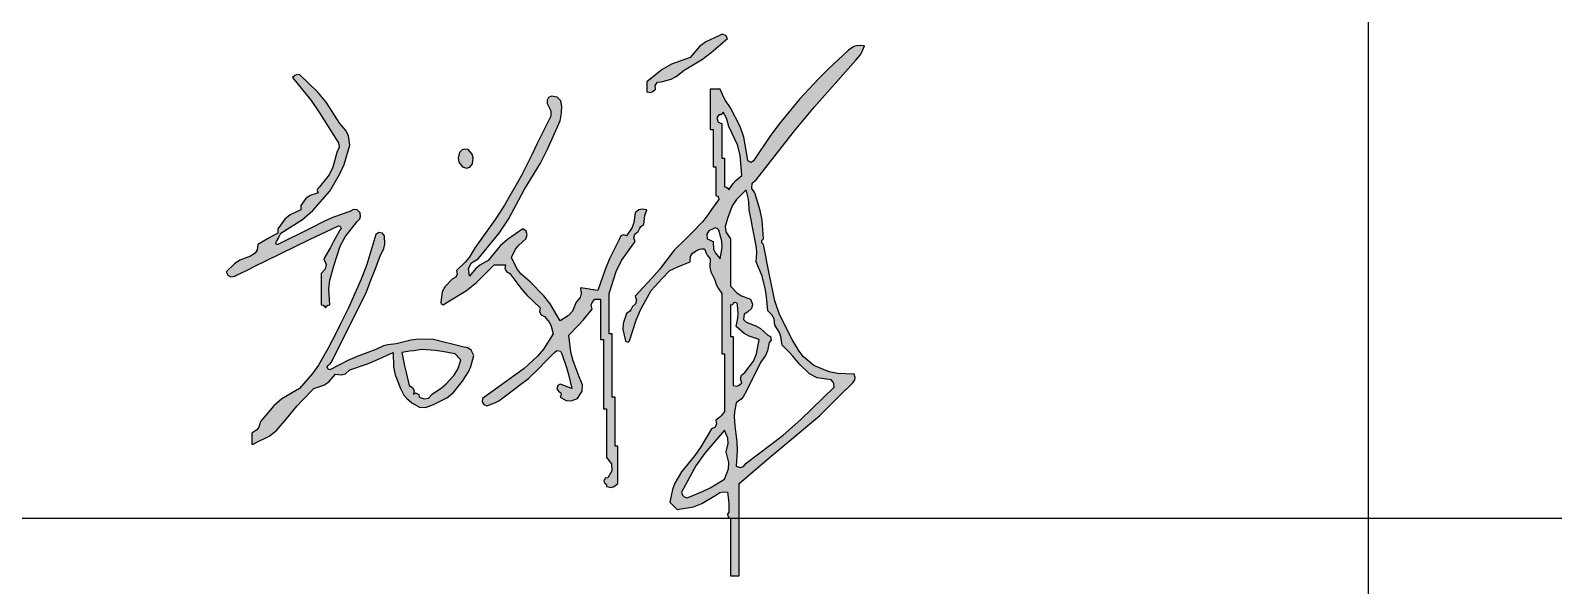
# Model space of a CAD drawing. Extents: x 5394041 to 5729212, y -433068 to -301615.
# Drawn here: x 5410177 to 5411940, y -339824 to -339181 of the extents above; entities that cross this region are included whole.
import ezdxf
from ezdxf.enums import TextEntityAlignment as Align

# ---------------------------------------------------------------- set-up
doc = ezdxf.new("R2010")
doc.units = 0
doc.header["$LTSCALE"] = 1000
doc.header["$MEASUREMENT"] = 0
doc.layers.get('0').update_dxf_attribs({"linetype": 'CONTINUOUS'})
doc.styles.add('sceie', font='sceie.shx', dxfattribs={"width": 0.7, "bigfont": 'sceic.shx'})

# ---------------------------------------------------------------- blocks, each defined once
blk = doc.blocks.new('高苏华')
h = blk.add_hatch(color=256)
h.dxf.hatch_style = 1
h.paths.add_polyline_path([(6.7509, 0.3895), (6.7492, 0.4112), (6.7472, 0.4221), (6.7409, 0.4429), (6.7373, 0.4477), (6.738, 0.454), (6.7426, 0.4579), (6.7869, 0.5146), (6.8099, 0.5424), (6.8576, 0.5963), (6.8627, 0.6021), (6.8648, 0.6057), (6.8676, 0.6129), (6.86, 0.6134), (6.8556, 0.6122), (6.8493, 0.6079), (6.8259, 0.586), (6.8145, 0.5746), (6.7926, 0.5513), (6.7699, 0.5236), (6.7592, 0.5092), (6.7392, 0.4796), (6.7367, 0.478), (6.7329, 0.4799), (6.7326, 0.4829), (6.7281, 0.5072), (6.7239, 0.5194), (6.7126, 0.5413), (6.7071, 0.5495), (6.7048, 0.5539), (6.7009, 0.5629), (6.6962, 0.5629), (6.6939, 0.5629), (6.6892, 0.5629), (6.6892, 0.5443), (6.6892, 0.5349), (6.6892, 0.5162), (6.6905, 0.5162), (6.6912, 0.5162), (6.6925, 0.5162), (6.6925, 0.4989), (6.6925, 0.4902), (6.6925, 0.4729), (6.6939, 0.4729), (6.6945, 0.4729), (6.6959, 0.4729), (6.6959, 0.4596), (6.6959, 0.4529), (6.6959, 0.4396), (6.6984, 0.4385), (6.6993, 0.435), (6.6976, 0.4329), (6.6909, 0.4236), (6.6875, 0.4189), (6.6809, 0.4096), (6.6675, 0.3962), (6.6609, 0.3895), (6.6475, 0.3762), (6.6305, 0.3541), (6.6215, 0.3434), (6.6025, 0.3229), (6.6041, 0.3183), (6.603, 0.3142), (6.5992, 0.3112), (6.5974, 0.3073), (6.5959, 0.3055), (6.5925, 0.3029), (6.5887, 0.2915), (6.5883, 0.2846), (6.5909, 0.2728), (6.5914, 0.2708), (6.5942, 0.2699), (6.5959, 0.2712), (6.6037, 0.2953), (6.6088, 0.3072), (6.6209, 0.3295), (6.6294, 0.3389), (6.6338, 0.3436), (6.6425, 0.3529), (6.6518, 0.357), (6.6565, 0.359), (6.6659, 0.3629), (6.6664, 0.3691), (6.6688, 0.373), (6.6742, 0.3762), (6.6774, 0.3774), (6.6791, 0.3778), (6.6825, 0.3779), (6.6845, 0.3729), (6.6859, 0.3704), (6.6892, 0.3662), (6.6888, 0.3567), (6.6899, 0.3514), (6.6942, 0.3429), (6.6965, 0.3358), (6.6983, 0.3323), (6.7026, 0.3262), (6.7026, 0.2982), (6.7026, 0.2842), (6.7026, 0.2562), (6.7039, 0.2562), (6.7046, 0.2562), (6.7059, 0.2562), (6.7059, 0.2295), (6.7059, 0.2162), (6.7059, 0.1895), (6.7025, 0.185), (6.7004, 0.1829), (6.6959, 0.1795), (6.6966, 0.1751), (6.6949, 0.1715), (6.6909, 0.1695), (6.6784, 0.1485), (6.6713, 0.1384), (6.6559, 0.1195), (6.6483, 0.1065), (6.6455, 0.0992), (6.6425, 0.0845), (6.6459, 0.0811), (6.6475, 0.0795), (6.6509, 0.0761), (6.6698, 0.0792), (6.6795, 0.0828), (6.6959, 0.0928), (6.7005, 0.0957), (6.7037, 0.0965), (6.7092, 0.0961), (6.7103, 0.0868), (6.7107, 0.0822), (6.7109, 0.0728), (6.7091, 0.0707), (6.71, 0.0671), (6.7126, 0.0661), (6.7126, 0.0395), (6.7126, 0.0261), (6.7126, -0.0006), (6.7166, -0.0006), (6.7186, -0.0006), (6.7226, -0.0006), (6.7226, 0.0421), (6.7226, 0.0635), (6.7226, 0.1061), (6.7597, 0.1377), (6.7784, 0.1533), (6.8159, 0.1845), (6.8313, 0.1998), (6.8389, 0.2075), (6.8543, 0.2228), (6.8565, 0.2262), (6.857, 0.2289), (6.8559, 0.2328), (6.8368, 0.2335), (6.8269, 0.2356), (6.8092, 0.2428), (6.7974, 0.253), (6.7921, 0.2594), (6.7842, 0.2728), (6.7695, 0.3018), (6.764, 0.3177), (6.7576, 0.3495), (6.7549, 0.3629), (6.7536, 0.3695), (6.7509, 0.3829), (6.749, 0.3848), (6.749, 0.3877)])
h.paths.add_polyline_path([(6.6859, 0.3895), (6.6855, 0.3949), (6.6877, 0.3988), (6.6925, 0.4012), (6.6951, 0.4022), (6.6974, 0.4016), (6.6992, 0.3995), (6.7026, 0.3866), (6.703, 0.3794), (6.7009, 0.3662), (6.6952, 0.3727), (6.6932, 0.3776), (6.6925, 0.3862), (6.6899, 0.3875), (6.6885, 0.3882)], flags=16)
h.paths.add_polyline_path([(6.7074, 0.3974), (6.7065, 0.4039), (6.7092, 0.4129), (6.7147, 0.4278), (6.7195, 0.4351), (6.7309, 0.4462), (6.7332, 0.4371), (6.7339, 0.4323), (6.7342, 0.4229), (6.7369, 0.4096), (6.7382, 0.4029), (6.7409, 0.3895), (6.743, 0.3791), (6.7433, 0.3735), (6.7426, 0.3629), (6.7452, 0.3562), (6.7466, 0.3529), (6.7492, 0.3462), (6.7531, 0.3304), (6.7545, 0.3224), (6.7559, 0.3062), (6.7611, 0.3009), (6.7631, 0.2969), (6.7642, 0.2895), (6.7693, 0.281), (6.7711, 0.276), (6.7726, 0.2662), (6.781, 0.2579), (6.785, 0.2535), (6.7926, 0.2445), (6.8042, 0.233), (6.813, 0.2286), (6.8293, 0.2262), (6.8316, 0.2234), (6.8324, 0.2214), (6.8326, 0.2178), (6.7942, 0.1801), (6.7737, 0.1622), (6.7309, 0.1295), (6.7279, 0.1257), (6.7238, 0.1245), (6.7192, 0.1261), (6.7205, 0.1448), (6.7202, 0.1543), (6.7176, 0.1728), (6.7171, 0.1835), (6.7174, 0.189), (6.7192, 0.1995), (6.7249, 0.2037), (6.7274, 0.2066), (6.7309, 0.2128), (6.7376, 0.2262), (6.7409, 0.2328), (6.7476, 0.2462), (6.7534, 0.2545), (6.7556, 0.2596), (6.7576, 0.2695), (6.7598, 0.2721), (6.7589, 0.2763), (6.7559, 0.2778), (6.7473, 0.2857), (6.7419, 0.2889), (6.7309, 0.2929), (6.7276, 0.2962), (6.7284, 0.3023), (6.7326, 0.3045), (6.737, 0.3088), (6.7381, 0.3138), (6.7359, 0.3195), (6.7255, 0.3233), (6.7203, 0.3266), (6.7126, 0.3345), (6.7126, 0.3565), (6.7126, 0.3675), (6.7126, 0.3895)], flags=16)
h.paths.add_polyline_path([(6.7109, 0.4462), (6.7097, 0.4483), (6.7083, 0.4492), (6.7059, 0.4496), (6.7059, 0.4629), (6.7059, 0.4696), (6.7059, 0.4829), (6.7046, 0.4829), (6.7039, 0.4829), (6.7026, 0.4829), (6.7026, 0.4989), (6.7026, 0.5069), (6.7026, 0.5229), (6.6986, 0.5244), (6.6969, 0.5294), (6.6992, 0.5329), (6.7016, 0.5332), (6.703, 0.5342), (6.7042, 0.5362), (6.7076, 0.5299), (6.7089, 0.5265), (6.7109, 0.5196), (6.7208, 0.4983), (6.724, 0.4863), (6.7259, 0.4629), (6.719, 0.4571), (6.7159, 0.4536)], flags=16)
h.paths.add_polyline_path([(6.7175, 0.3158), (6.7204, 0.3149), (6.7209, 0.3129), (6.7216, 0.3029), (6.7212, 0.2977), (6.7192, 0.2879), (6.7286, 0.28), (6.7343, 0.2768), (6.7459, 0.2728), (6.7429, 0.2564), (6.7392, 0.2479), (6.7292, 0.2345), (6.7254, 0.2315), (6.7243, 0.2274), (6.7259, 0.2228), (6.7228, 0.2199), (6.7201, 0.219), (6.7159, 0.2195), (6.7159, 0.2422), (6.7159, 0.2535), (6.7159, 0.2762), (6.7146, 0.2762), (6.7139, 0.2762), (6.7126, 0.2762), (6.7126, 0.2909), (6.7126, 0.2982), (6.7126, 0.3129), (6.714, 0.3127), (6.7152, 0.3132), (6.7159, 0.3145)], flags=16)
h.paths.add_polyline_path([(6.7059, 0.1678), (6.7095, 0.1585), (6.7099, 0.1526), (6.7076, 0.1428), (6.7109, 0.1306), (6.7105, 0.123), (6.7059, 0.1111), (6.6892, 0.1012), (6.6805, 0.0968), (6.6625, 0.0895), (6.659, 0.0907), (6.6571, 0.0926), (6.6559, 0.0961), (6.6728, 0.1267), (6.683, 0.1414)], flags=16)
h.paths.add_polyline_path([(6.6904, 0.6051), (6.7092, 0.6213), (6.7074, 0.6251), (6.703, 0.6265), (6.6992, 0.6246), (6.6841, 0.6176), (6.6768, 0.6122), (6.6659, 0.5996), (6.6443, 0.5917), (6.6338, 0.5857), (6.6159, 0.5713), (6.6159, 0.5666), (6.6159, 0.5643), (6.6159, 0.5596), (6.6201, 0.5591), (6.6228, 0.56), (6.6259, 0.5629), (6.6254, 0.5672), (6.6283, 0.5708), (6.6325, 0.5713), (6.644, 0.5744), (6.6498, 0.5773), (6.6592, 0.5846), (6.6803, 0.5977)])
h.paths.add_polyline_path([(6.5012, 0.4933), (6.5158, 0.5262), (6.5169, 0.5329), (6.5172, 0.5362), (6.5175, 0.5429), (6.5164, 0.5494), (6.5123, 0.5535), (6.5058, 0.5546), (6.5022, 0.5531), (6.5005, 0.5501), (6.5008, 0.5463), (6.5047, 0.5378), (6.5047, 0.5314), (6.5008, 0.5229), (6.4888, 0.4989), (6.4828, 0.4869), (6.4708, 0.4629), (6.4511, 0.4286), (6.4404, 0.4118), (6.4175, 0.3795), (6.4102, 0.3679), (6.4057, 0.3624), (6.3958, 0.3529), (6.3966, 0.3485), (6.3948, 0.3449), (6.3908, 0.3429), (6.3825, 0.3343), (6.3793, 0.328), (6.3775, 0.3162), (6.378, 0.3141), (6.3808, 0.3132), (6.3825, 0.3145), (6.4071, 0.3297), (6.4188, 0.339), (6.4392, 0.3595), (6.4445, 0.3595), (6.4472, 0.3595), (6.4525, 0.3595), (6.4517, 0.3551), (6.4535, 0.3516), (6.4575, 0.3495), (6.47, 0.3323), (6.4771, 0.3242), (6.4925, 0.3095), (6.4917, 0.3051), (6.4935, 0.3016), (6.4975, 0.2995), (6.5032, 0.2926), (6.5054, 0.2882), (6.5075, 0.2795), (6.4965, 0.2618), (6.4896, 0.2535), (6.4742, 0.2395), (6.4547, 0.2256), (6.4451, 0.2186), (6.4258, 0.2045), (6.4255, 0.2006), (6.4272, 0.1977), (6.4308, 0.1962), (6.4401, 0.1995), (6.4446, 0.2019), (6.4525, 0.2078), (6.4631, 0.2159), (6.4685, 0.2199), (6.4792, 0.2278), (6.4912, 0.2398), (6.4972, 0.2458), (6.5092, 0.2578), (6.5117, 0.2601), (6.516, 0.2592), (6.5175, 0.2562), (6.5231, 0.2405), (6.5255, 0.2324), (6.5292, 0.2162), (6.5238, 0.2182), (6.5212, 0.2192), (6.5158, 0.2212), (6.5128, 0.2197), (6.5119, 0.2154), (6.5142, 0.2128), (6.5163, 0.2111), (6.5169, 0.2087), (6.5158, 0.2062), (6.5228, 0.2022), (6.5283, 0.2018), (6.5358, 0.2045), (6.541, 0.2131), (6.5415, 0.2203), (6.5375, 0.2295), (6.5306, 0.2482), (6.5282, 0.2581), (6.5258, 0.2778), (6.537, 0.2894), (6.5424, 0.2954), (6.5525, 0.3079), (6.5517, 0.3126), (6.5527, 0.3159), (6.5558, 0.3195), (6.5585, 0.3195), (6.5598, 0.3195), (6.5625, 0.3195), (6.5625, 0.3009), (6.5625, 0.2915), (6.5625, 0.2728), (6.5638, 0.2728), (6.5645, 0.2728), (6.5658, 0.2728), (6.5658, 0.2408), (6.5658, 0.2248), (6.5658, 0.1928), (6.5672, 0.1928), (6.5679, 0.1928), (6.5692, 0.1928), (6.5692, 0.1702), (6.5692, 0.1588), (6.5692, 0.1361), (6.575, 0.1288), (6.5755, 0.1209), (6.5709, 0.1128), (6.5679, 0.1122), (6.5663, 0.1088), (6.5675, 0.1061), (6.5688, 0.1054), (6.5694, 0.1043), (6.5692, 0.1028), (6.5746, 0.1017), (6.5783, 0.1027), (6.5825, 0.1061), (6.5825, 0.1235), (6.5825, 0.1321), (6.5825, 0.1495), (6.5812, 0.1495), (6.5805, 0.1495), (6.5792, 0.1495), (6.5792, 0.1722), (6.5792, 0.1835), (6.5792, 0.2062), (6.5779, 0.2062), (6.5772, 0.2062), (6.5759, 0.2062), (6.5759, 0.2355), (6.5759, 0.2502), (6.5759, 0.2795), (6.5745, 0.2795), (6.5739, 0.2795), (6.5725, 0.2795), (6.5725, 0.2982), (6.5725, 0.3075), (6.5725, 0.3262), (6.5805, 0.3518), (6.5868, 0.3645), (6.6025, 0.3862), (6.6009, 0.3908), (6.6021, 0.3948), (6.6059, 0.3979), (6.6077, 0.4018), (6.6091, 0.4036), (6.6125, 0.4062), (6.6131, 0.413), (6.6138, 0.4164), (6.6159, 0.4229), (6.6105, 0.4239), (6.6068, 0.423), (6.6025, 0.4196), (6.601, 0.4083), (6.5988, 0.4024), (6.5925, 0.3929), (6.5892, 0.3942), (6.5857, 0.3928), (6.5842, 0.3895), (6.5728, 0.3662), (6.5677, 0.3541), (6.5592, 0.3295), (6.5512, 0.3309), (6.5472, 0.3315), (6.5392, 0.3329), (6.5401, 0.326), (6.5388, 0.3214), (6.5342, 0.3162), (6.5298, 0.3057), (6.5255, 0.3006), (6.5158, 0.2945), (6.5041, 0.3141), (6.4969, 0.3233), (6.4808, 0.3395), (6.4703, 0.3491), (6.4656, 0.3552), (6.4592, 0.3679), (6.4641, 0.3776), (6.4677, 0.3822), (6.4758, 0.3895), (6.4774, 0.3941), (6.4763, 0.3982), (6.4725, 0.4012), (6.4547, 0.3888), (6.4464, 0.3812), (6.4325, 0.3645), (6.4226, 0.3589), (6.418, 0.355), (6.4108, 0.3462), (6.4096, 0.3551), (6.413, 0.3618), (6.4208, 0.3662), (6.445, 0.3961), (6.4558, 0.4124), (6.4742, 0.4462), (6.4928, 0.4772)])
h.paths.add_polyline_path([(6.4151, 0.4831), (6.4138, 0.4877), (6.4091, 0.4929), (6.405, 0.4934), (6.4022, 0.4925), (6.3991, 0.4896), (6.3976, 0.483), (6.3985, 0.4784), (6.4025, 0.4729), (6.4071, 0.4713), (6.4111, 0.4725), (6.4141, 0.4762)], flags=17)
h.paths.add_polyline_path([(6.2837, 0.4126), (6.2846, 0.4154), (6.2841, 0.4196), (6.2807, 0.4229), (6.2766, 0.4234), (6.2724, 0.4212), (6.2533, 0.4144), (6.2439, 0.4103), (6.2258, 0.4012), (6.2111, 0.3939), (6.2038, 0.3902), (6.1891, 0.3829), (6.1876, 0.383), (6.1867, 0.3849), (6.1874, 0.3862), (6.1897, 0.3901), (6.1907, 0.3921), (6.1924, 0.3962), (6.2177, 0.412), (6.2295, 0.4221), (6.2491, 0.4446), (6.2609, 0.4646), (6.2657, 0.4756), (6.2724, 0.4979), (6.2708, 0.5088), (6.2681, 0.5146), (6.2608, 0.5229), (6.245, 0.5477), (6.2354, 0.5594), (6.2141, 0.5796), (6.2105, 0.5794), (6.2085, 0.5786), (6.2058, 0.5763), (6.2274, 0.5495), (6.2374, 0.5354), (6.2558, 0.5062), (6.2593, 0.5006), (6.2598, 0.4958), (6.2574, 0.4896), (6.2527, 0.4723), (6.2484, 0.4637), (6.2374, 0.4496), (6.2353, 0.4478), (6.2347, 0.4454), (6.2358, 0.4429), (6.2263, 0.4397), (6.2215, 0.4361), (6.2158, 0.4279), (6.2158, 0.4259), (6.2158, 0.4249), (6.2158, 0.4229), (6.2032, 0.4174), (6.197, 0.4124), (6.1891, 0.4012), (6.1891, 0.3992), (6.1891, 0.3982), (6.1891, 0.3962), (6.1798, 0.3909), (6.1751, 0.3882), (6.1657, 0.3829), (6.1652, 0.3766), (6.1628, 0.3728), (6.1574, 0.3695), (6.1449, 0.3646), (6.1387, 0.3606), (6.1291, 0.3512), (6.1311, 0.3472), (6.1347, 0.3454), (6.1391, 0.3462), (6.1404, 0.3469), (6.1411, 0.3472), (6.1424, 0.3479), (6.1557, 0.3545), (6.1624, 0.3579), (6.1757, 0.3645), (6.209, 0.3806), (6.2257, 0.3886), (6.2591, 0.4045), (6.2611, 0.404), (6.2621, 0.4012), (6.2608, 0.3995), (6.2535, 0.3862), (6.2498, 0.3795), (6.2424, 0.3662), (6.245, 0.3599), (6.2439, 0.3543), (6.2391, 0.3495), (6.2391, 0.3349), (6.2391, 0.3275), (6.2391, 0.3129), (6.2415, 0.3125), (6.2429, 0.3116), (6.2441, 0.3095), (6.2453, 0.3116), (6.2467, 0.3125), (6.2491, 0.3129), (6.248, 0.3316), (6.2491, 0.3415), (6.2541, 0.3595), (6.2613, 0.381), (6.267, 0.3916), (6.2808, 0.4096)])
h.paths.add_polyline_path([(6.3129, 0.3833), (6.3125, 0.3929), (6.3101, 0.3962), (6.3058, 0.3969), (6.3024, 0.3945), (6.2918, 0.3598), (6.2854, 0.3427), (6.2708, 0.3095), (6.2614, 0.2909), (6.2568, 0.2815), (6.2474, 0.2628), (6.2359, 0.243), (6.2291, 0.2335), (6.2141, 0.2162), (6.1938, 0.204), (6.1843, 0.1959), (6.1691, 0.1778), (6.167, 0.1715), (6.1646, 0.1683), (6.1591, 0.1645), (6.1591, 0.1592), (6.1591, 0.1565), (6.1591, 0.1512), (6.1604, 0.1518), (6.1611, 0.1522), (6.1624, 0.1528), (6.179, 0.1611), (6.1869, 0.1672), (6.1991, 0.1812), (6.2111, 0.1957), (6.2174, 0.2028), (6.2308, 0.2162), (6.2422, 0.2199), (6.2479, 0.2237), (6.2558, 0.2328), (6.2627, 0.2319), (6.2672, 0.2332), (6.2724, 0.2378), (6.2928, 0.2449), (6.3028, 0.2489), (6.3225, 0.2578), (6.323, 0.2409), (6.3247, 0.2321), (6.3308, 0.2162), (6.3348, 0.2086), (6.3377, 0.2051), (6.3441, 0.1995), (6.3529, 0.1947), (6.3598, 0.1942), (6.3691, 0.1978), (6.3845, 0.2053), (6.3918, 0.2111), (6.4025, 0.2245), (6.4096, 0.2356), (6.4123, 0.2418), (6.4158, 0.2545), (6.4127, 0.2604), (6.409, 0.2631), (6.4025, 0.2645), (6.3891, 0.2678), (6.3825, 0.2695), (6.3691, 0.2728), (6.3517, 0.2732), (6.3427, 0.2721), (6.3258, 0.2678), (6.3161, 0.2668), (6.3112, 0.2654), (6.3024, 0.2612), (6.2806, 0.2531), (6.2699, 0.2484), (6.2491, 0.2378), (6.2471, 0.2384), (6.2461, 0.2412), (6.2474, 0.2428), (6.2488, 0.2442), (6.2494, 0.2448), (6.2508, 0.2462), (6.2668, 0.2782), (6.2748, 0.2942), (6.2908, 0.3262), (6.2974, 0.3436), (6.3007, 0.3522), (6.3075, 0.3695), (6.3118, 0.3781)])
h.paths.add_polyline_path([(6.3325, 0.2578), (6.3418, 0.2592), (6.3465, 0.2598), (6.3558, 0.2612), (6.3712, 0.2601), (6.379, 0.2591), (6.3941, 0.2562), (6.3968, 0.2535), (6.3981, 0.2522), (6.4008, 0.2495), (6.3986, 0.2418), (6.3969, 0.2379), (6.3925, 0.2312), (6.3836, 0.2214), (6.3784, 0.2169), (6.3675, 0.2095), (6.3632, 0.2051), (6.3582, 0.204), (6.3525, 0.2062), (6.3521, 0.2091), (6.3484, 0.211), (6.3458, 0.2095), (6.3466, 0.2139), (6.3448, 0.2175), (6.3408, 0.2195), (6.3374, 0.2348), (6.3357, 0.2425)], flags=16)
for p, q in [((6.6841, 0.6176), (6.6768, 0.6122)), ((6.6992, 0.6246), (6.6841, 0.6176)), ((6.6904, 0.6051), (6.7092, 0.6213)), ((6.703, 0.6265), (6.6992, 0.6246)), ((6.7074, 0.6251), (6.703, 0.6265)), ((6.7092, 0.6213), (6.7074, 0.6251)), ((6.6659, 0.5996), (6.6443, 0.5917)), ((6.6768, 0.6122), (6.6659, 0.5996)), ((6.6803, 0.5977), (6.6904, 0.6051)), ((6.8493, 0.6079), (6.8259, 0.586)), ((6.8556, 0.6122), (6.8493, 0.6079)), ((6.86, 0.6134), (6.8556, 0.6122)), ((6.8576, 0.5963), (6.8627, 0.6021)), ((6.8676, 0.6129), (6.86, 0.6134)), ((6.8627, 0.6021), (6.8648, 0.6057)), ((6.8648, 0.6057), (6.8676, 0.6129)), ((6.6338, 0.5857), (6.6159, 0.5713)), ((6.6443, 0.5917), (6.6338, 0.5857)), ((6.6498, 0.5773), (6.6592, 0.5846)), ((6.6592, 0.5846), (6.6803, 0.5977)), ((6.8099, 0.5424), (6.8576, 0.5963)), ((6.8259, 0.586), (6.8145, 0.5746)), ((6.2085, 0.5786), (6.2058, 0.5763)), ((6.2058, 0.5763), (6.2274, 0.5495)), ((6.2105, 0.5794), (6.2085, 0.5786)), ((6.2141, 0.5796), (6.2105, 0.5794)), ((6.2354, 0.5594), (6.2141, 0.5796)), ((6.6159, 0.5713), (6.6159, 0.5666)), ((6.6159, 0.5666), (6.6159, 0.5643)), ((6.6159, 0.5643), (6.6159, 0.5596)), ((6.6254, 0.5672), (6.6283, 0.5708)), ((6.6259, 0.5629), (6.6254, 0.5672)), ((6.6283, 0.5708), (6.6325, 0.5713)), ((6.6325, 0.5713), (6.644, 0.5744)), ((6.644, 0.5744), (6.6498, 0.5773)), ((6.8145, 0.5746), (6.7926, 0.5513)), ((6.2274, 0.5495), (6.2374, 0.5354)), ((6.245, 0.5477), (6.2354, 0.5594)), ((6.2608, 0.5229), (6.245, 0.5477)), ((6.5022, 0.5531), (6.5005, 0.5501)), ((6.5005, 0.5501), (6.5008, 0.5463)), ((6.5058, 0.5546), (6.5022, 0.5531)), ((6.5123, 0.5535), (6.5058, 0.5546)), ((6.5164, 0.5494), (6.5123, 0.5535)), ((6.5175, 0.5429), (6.5164, 0.5494)), ((6.6159, 0.5596), (6.6201, 0.5591)), ((6.6201, 0.5591), (6.6228, 0.56)), ((6.6228, 0.56), (6.6259, 0.5629)), ((6.6939, 0.5629), (6.6892, 0.5629)), ((6.6892, 0.5629), (6.6892, 0.5443)), ((6.6962, 0.5629), (6.6939, 0.5629)), ((6.7009, 0.5629), (6.6962, 0.5629)), ((6.7048, 0.5539), (6.7009, 0.5629)), ((6.7071, 0.5495), (6.7048, 0.5539)), ((6.7126, 0.5413), (6.7071, 0.5495)), ((6.7926, 0.5513), (6.7699, 0.5236)), ((6.2374, 0.5354), (6.2558, 0.5062)), ((6.5008, 0.5463), (6.5047, 0.5378)), ((6.5047, 0.5314), (6.5008, 0.5229)), ((6.5047, 0.5378), (6.5047, 0.5314)), ((6.5158, 0.5262), (6.5169, 0.5329)), ((6.5169, 0.5329), (6.5172, 0.5362)), ((6.5172, 0.5362), (6.5175, 0.5429)), ((6.6892, 0.5443), (6.6892, 0.5349)), ((6.6892, 0.5349), (6.6892, 0.5162)), ((6.6992, 0.5329), (6.6969, 0.5294)), ((6.6969, 0.5294), (6.6986, 0.5244)), ((6.7016, 0.5332), (6.6992, 0.5329)), ((6.703, 0.5342), (6.7016, 0.5332)), ((6.7042, 0.5362), (6.703, 0.5342)), ((6.7076, 0.5299), (6.7042, 0.5362)), ((6.7089, 0.5265), (6.7076, 0.5299)), ((6.7239, 0.5194), (6.7126, 0.5413)), ((6.7869, 0.5146), (6.8099, 0.5424)), ((6.2681, 0.5146), (6.2608, 0.5229)), ((6.2708, 0.5088), (6.2681, 0.5146)), ((6.5008, 0.5229), (6.4888, 0.4989)), ((6.5012, 0.4933), (6.5158, 0.5262)), ((6.6892, 0.5162), (6.6905, 0.5162)), ((6.6905, 0.5162), (6.6912, 0.5162)), ((6.6912, 0.5162), (6.6925, 0.5162)), ((6.6925, 0.5162), (6.6925, 0.4989)), ((6.6986, 0.5244), (6.7026, 0.5229)), ((6.7026, 0.5229), (6.7026, 0.5069)), ((6.7109, 0.5196), (6.7089, 0.5265)), ((6.7208, 0.4983), (6.7109, 0.5196)), ((6.7281, 0.5072), (6.7239, 0.5194)), ((6.7426, 0.4579), (6.7869, 0.5146)), ((6.7699, 0.5236), (6.7592, 0.5092)), ((6.2558, 0.5062), (6.2593, 0.5006)), ((6.2598, 0.4958), (6.2574, 0.4896)), ((6.2593, 0.5006), (6.2598, 0.4958)), ((6.2657, 0.4756), (6.2724, 0.4979)), ((6.2724, 0.4979), (6.2708, 0.5088)), ((6.4888, 0.4989), (6.4828, 0.4869)), ((6.6925, 0.4989), (6.6925, 0.4902)), ((6.7026, 0.5069), (6.7026, 0.4989)), ((6.7026, 0.4989), (6.7026, 0.4829)), ((6.724, 0.4863), (6.7208, 0.4983)), ((6.7326, 0.4829), (6.7281, 0.5072)), ((6.7592, 0.5092), (6.7392, 0.4796)), ((6.2574, 0.4896), (6.2527, 0.4723)), ((6.3991, 0.4896), (6.3976, 0.483)), ((6.3976, 0.483), (6.3985, 0.4784)), ((6.3985, 0.4784), (6.4025, 0.4729)), ((6.4022, 0.4925), (6.3991, 0.4896)), ((6.405, 0.4934), (6.4022, 0.4925)), ((6.4091, 0.4929), (6.405, 0.4934)), ((6.4138, 0.4877), (6.4091, 0.4929)), ((6.4111, 0.4725), (6.4141, 0.4762)), ((6.4151, 0.4831), (6.4138, 0.4877)), ((6.4141, 0.4762), (6.4151, 0.4831)), ((6.4828, 0.4869), (6.4708, 0.4629)), ((6.4742, 0.4462), (6.4928, 0.4772)), ((6.4928, 0.4772), (6.5012, 0.4933)), ((6.6925, 0.4902), (6.6925, 0.4729)), ((6.7026, 0.4829), (6.7039, 0.4829)), ((6.7039, 0.4829), (6.7046, 0.4829)), ((6.7046, 0.4829), (6.7059, 0.4829)), ((6.7059, 0.4829), (6.7059, 0.4696)), ((6.7259, 0.4629), (6.724, 0.4863)), ((6.7329, 0.4799), (6.7326, 0.4829)), ((6.7367, 0.478), (6.7329, 0.4799)), ((6.7392, 0.4796), (6.7367, 0.478)), ((6.2484, 0.4637), (6.2374, 0.4496)), ((6.2527, 0.4723), (6.2484, 0.4637)), ((6.2491, 0.4446), (6.2609, 0.4646)), ((6.2609, 0.4646), (6.2657, 0.4756)), ((6.4025, 0.4729), (6.4071, 0.4713)), ((6.4071, 0.4713), (6.4111, 0.4725)), ((6.4708, 0.4629), (6.4511, 0.4286)), ((6.6925, 0.4729), (6.6939, 0.4729)), ((6.6939, 0.4729), (6.6945, 0.4729)), ((6.6945, 0.4729), (6.6959, 0.4729)), ((6.6959, 0.4729), (6.6959, 0.4596)), ((6.6959, 0.4596), (6.6959, 0.4529)), ((6.7059, 0.4696), (6.7059, 0.4629)), ((6.7059, 0.4629), (6.7059, 0.4496)), ((6.719, 0.4571), (6.7259, 0.4629)), ((6.2358, 0.4429), (6.2263, 0.4397)), ((6.2295, 0.4221), (6.2491, 0.4446)), ((6.2353, 0.4478), (6.2347, 0.4454)), ((6.2347, 0.4454), (6.2358, 0.4429)), ((6.2374, 0.4496), (6.2353, 0.4478)), ((6.4558, 0.4124), (6.4742, 0.4462)), ((6.6959, 0.4529), (6.6959, 0.4396)), ((6.7059, 0.4496), (6.7083, 0.4492)), ((6.7083, 0.4492), (6.7097, 0.4483)), ((6.7097, 0.4483), (6.7109, 0.4462)), ((6.7109, 0.4462), (6.7159, 0.4536)), ((6.7159, 0.4536), (6.719, 0.4571)), ((6.7309, 0.4462), (6.7195, 0.4351)), ((6.7332, 0.4371), (6.7309, 0.4462)), ((6.7373, 0.4477), (6.738, 0.454)), ((6.7409, 0.4429), (6.7373, 0.4477)), ((6.738, 0.454), (6.7426, 0.4579)), ((6.7472, 0.4221), (6.7409, 0.4429)), ((6.2215, 0.4361), (6.2158, 0.4279)), ((6.2158, 0.4279), (6.2158, 0.4259)), ((6.2158, 0.4259), (6.2158, 0.4249)), ((6.2158, 0.4249), (6.2158, 0.4229)), ((6.2263, 0.4397), (6.2215, 0.4361)), ((6.2766, 0.4234), (6.2724, 0.4212)), ((6.2807, 0.4229), (6.2766, 0.4234)), ((6.4511, 0.4286), (6.4404, 0.4118)), ((6.6068, 0.423), (6.6025, 0.4196)), ((6.6105, 0.4239), (6.6068, 0.423)), ((6.6159, 0.4229), (6.6105, 0.4239)), ((6.6909, 0.4236), (6.6875, 0.4189)), ((6.6976, 0.4329), (6.6909, 0.4236)), ((6.6959, 0.4396), (6.6984, 0.4385)), ((6.6993, 0.435), (6.6976, 0.4329)), ((6.6984, 0.4385), (6.6993, 0.435)), ((6.7147, 0.4278), (6.7092, 0.4129)), ((6.7195, 0.4351), (6.7147, 0.4278)), ((6.7339, 0.4323), (6.7332, 0.4371)), ((6.7342, 0.4229), (6.7339, 0.4323)), ((6.197, 0.4124), (6.1891, 0.4012)), ((6.1924, 0.3962), (6.2177, 0.412)), ((6.2032, 0.4174), (6.197, 0.4124)), ((6.2158, 0.4229), (6.2032, 0.4174)), ((6.2177, 0.412), (6.2295, 0.4221)), ((6.2439, 0.4103), (6.2258, 0.4012)), ((6.2533, 0.4144), (6.2439, 0.4103)), ((6.2724, 0.4212), (6.2533, 0.4144)), ((6.267, 0.3916), (6.2808, 0.4096)), ((6.2841, 0.4196), (6.2807, 0.4229)), ((6.2808, 0.4096), (6.2837, 0.4126)), ((6.2837, 0.4126), (6.2846, 0.4154)), ((6.2846, 0.4154), (6.2841, 0.4196)), ((6.4404, 0.4118), (6.4175, 0.3795)), ((6.445, 0.3961), (6.4558, 0.4124)), ((6.601, 0.4083), (6.5988, 0.4024)), ((6.6025, 0.4196), (6.601, 0.4083)), ((6.6091, 0.4036), (6.6125, 0.4062)), ((6.6125, 0.4062), (6.6131, 0.413)), ((6.6131, 0.413), (6.6138, 0.4164)), ((6.6138, 0.4164), (6.6159, 0.4229)), ((6.6809, 0.4096), (6.6675, 0.3962)), ((6.6875, 0.4189), (6.6809, 0.4096)), ((6.7092, 0.4129), (6.7065, 0.4039)), ((6.7369, 0.4096), (6.7342, 0.4229)), ((6.7382, 0.4029), (6.7369, 0.4096)), ((6.7492, 0.4112), (6.7472, 0.4221)), ((6.7509, 0.3895), (6.7492, 0.4112)), ((6.1751, 0.3882), (6.1657, 0.3829)), ((6.1798, 0.3909), (6.1751, 0.3882)), ((6.1891, 0.3962), (6.1798, 0.3909)), ((6.1874, 0.3862), (6.1897, 0.3901)), ((6.1891, 0.4012), (6.1891, 0.3992)), ((6.1891, 0.3992), (6.1891, 0.3982)), ((6.1891, 0.3982), (6.1891, 0.3962)), ((6.2038, 0.3902), (6.1891, 0.3829)), ((6.1897, 0.3901), (6.1907, 0.3921)), ((6.1907, 0.3921), (6.1924, 0.3962)), ((6.2111, 0.3939), (6.2038, 0.3902)), ((6.209, 0.3806), (6.2257, 0.3886)), ((6.2258, 0.4012), (6.2111, 0.3939)), ((6.2257, 0.3886), (6.2591, 0.4045)), ((6.2608, 0.3995), (6.2535, 0.3862)), ((6.2591, 0.4045), (6.2611, 0.404)), ((6.2621, 0.4012), (6.2608, 0.3995)), ((6.2611, 0.404), (6.2621, 0.4012)), ((6.2613, 0.381), (6.267, 0.3916)), ((6.3024, 0.3945), (6.2918, 0.3598)), ((6.3058, 0.3969), (6.3024, 0.3945)), ((6.3101, 0.3962), (6.3058, 0.3969)), ((6.3125, 0.3929), (6.3101, 0.3962)), ((6.3129, 0.3833), (6.3125, 0.3929)), ((6.4208, 0.3662), (6.445, 0.3961)), ((6.4547, 0.3888), (6.4464, 0.3812)), ((6.4725, 0.4012), (6.4547, 0.3888)), ((6.4677, 0.3822), (6.4758, 0.3895)), ((6.4763, 0.3982), (6.4725, 0.4012)), ((6.4758, 0.3895), (6.4774, 0.3941)), ((6.4774, 0.3941), (6.4763, 0.3982)), ((6.5842, 0.3895), (6.5728, 0.3662)), ((6.5857, 0.3928), (6.5842, 0.3895)), ((6.5892, 0.3942), (6.5857, 0.3928)), ((6.5925, 0.3929), (6.5892, 0.3942)), ((6.5988, 0.4024), (6.5925, 0.3929)), ((6.6009, 0.3908), (6.6021, 0.3948)), ((6.6025, 0.3862), (6.6009, 0.3908)), ((6.6021, 0.3948), (6.6059, 0.3979)), ((6.6059, 0.3979), (6.6077, 0.4018)), ((6.6077, 0.4018), (6.6091, 0.4036)), ((6.6609, 0.3895), (6.6475, 0.3762)), ((6.6675, 0.3962), (6.6609, 0.3895)), ((6.6877, 0.3988), (6.6855, 0.3949)), ((6.6855, 0.3949), (6.6859, 0.3895)), ((6.6859, 0.3895), (6.6885, 0.3882)), ((6.6925, 0.4012), (6.6877, 0.3988)), ((6.6885, 0.3882), (6.6899, 0.3875)), ((6.6951, 0.4022), (6.6925, 0.4012)), ((6.6974, 0.4016), (6.6951, 0.4022)), ((6.6992, 0.3995), (6.6974, 0.4016)), ((6.7026, 0.3866), (6.6992, 0.3995)), ((6.7065, 0.4039), (6.7074, 0.3974)), ((6.7074, 0.3974), (6.7126, 0.3895)), ((6.7126, 0.3895), (6.7126, 0.3675)), ((6.7409, 0.3895), (6.7382, 0.4029)), ((6.743, 0.3791), (6.7409, 0.3895)), ((6.749, 0.3877), (6.7509, 0.3895)), ((6.1628, 0.3728), (6.1574, 0.3695)), ((6.1652, 0.3766), (6.1628, 0.3728)), ((6.1657, 0.3829), (6.1652, 0.3766)), ((6.1757, 0.3645), (6.209, 0.3806)), ((6.1867, 0.3849), (6.1874, 0.3862)), ((6.1876, 0.383), (6.1867, 0.3849)), ((6.1891, 0.3829), (6.1876, 0.383)), ((6.2498, 0.3795), (6.2424, 0.3662)), ((6.2535, 0.3862), (6.2498, 0.3795)), ((6.2541, 0.3595), (6.2613, 0.381)), ((6.3075, 0.3695), (6.3118, 0.3781)), ((6.3118, 0.3781), (6.3129, 0.3833)), ((6.4175, 0.3795), (6.4102, 0.3679)), ((6.4464, 0.3812), (6.4325, 0.3645)), ((6.4592, 0.3679), (6.4641, 0.3776)), ((6.4641, 0.3776), (6.4677, 0.3822)), ((6.5868, 0.3645), (6.6025, 0.3862)), ((6.6475, 0.3762), (6.6305, 0.3541)), ((6.6664, 0.3691), (6.6688, 0.373)), ((6.6688, 0.373), (6.6742, 0.3762)), ((6.6742, 0.3762), (6.6774, 0.3774)), ((6.6774, 0.3774), (6.6791, 0.3778)), ((6.6791, 0.3778), (6.6825, 0.3779)), ((6.6825, 0.3779), (6.6845, 0.3729)), ((6.6845, 0.3729), (6.6859, 0.3704)), ((6.6859, 0.3704), (6.6892, 0.3662)), ((6.6899, 0.3875), (6.6925, 0.3862)), ((6.6925, 0.3862), (6.6932, 0.3776)), ((6.6932, 0.3776), (6.6952, 0.3727)), ((6.6952, 0.3727), (6.7009, 0.3662)), ((6.7009, 0.3662), (6.703, 0.3794)), ((6.703, 0.3794), (6.7026, 0.3866)), ((6.7426, 0.3629), (6.7433, 0.3735)), ((6.7433, 0.3735), (6.743, 0.3791)), ((6.749, 0.3848), (6.749, 0.3877)), ((6.7509, 0.3829), (6.749, 0.3848)), ((6.7536, 0.3695), (6.7509, 0.3829)), ((6.1387, 0.3606), (6.1291, 0.3512)), ((6.1449, 0.3646), (6.1387, 0.3606)), ((6.1424, 0.3479), (6.1557, 0.3545)), ((6.1574, 0.3695), (6.1449, 0.3646)), ((6.1557, 0.3545), (6.1624, 0.3579)), ((6.1624, 0.3579), (6.1757, 0.3645)), ((6.2439, 0.3543), (6.2391, 0.3495)), ((6.2424, 0.3662), (6.245, 0.3599)), ((6.245, 0.3599), (6.2439, 0.3543)), ((6.2491, 0.3415), (6.2541, 0.3595)), ((6.2918, 0.3598), (6.2854, 0.3427)), ((6.3007, 0.3522), (6.3075, 0.3695)), ((6.4057, 0.3624), (6.3958, 0.3529)), ((6.3958, 0.3529), (6.3966, 0.3485)), ((6.4102, 0.3679), (6.4057, 0.3624)), ((6.4096, 0.3551), (6.413, 0.3618)), ((6.4108, 0.3462), (6.4096, 0.3551)), ((6.418, 0.355), (6.4108, 0.3462)), ((6.413, 0.3618), (6.4208, 0.3662)), ((6.4226, 0.3589), (6.418, 0.355)), ((6.4188, 0.339), (6.4392, 0.3595)), ((6.4325, 0.3645), (6.4226, 0.3589)), ((6.4392, 0.3595), (6.4445, 0.3595)), ((6.4445, 0.3595), (6.4472, 0.3595)), ((6.4472, 0.3595), (6.4525, 0.3595)), ((6.4525, 0.3595), (6.4517, 0.3551)), ((6.4517, 0.3551), (6.4535, 0.3516)), ((6.4656, 0.3552), (6.4592, 0.3679)), ((6.4703, 0.3491), (6.4656, 0.3552)), ((6.5677, 0.3541), (6.5592, 0.3295)), ((6.5728, 0.3662), (6.5677, 0.3541)), ((6.5805, 0.3518), (6.5868, 0.3645)), ((6.6305, 0.3541), (6.6215, 0.3434)), ((6.6338, 0.3436), (6.6425, 0.3529)), ((6.6425, 0.3529), (6.6518, 0.357)), ((6.6518, 0.357), (6.6565, 0.359)), ((6.6565, 0.359), (6.6659, 0.3629)), ((6.6659, 0.3629), (6.6664, 0.3691)), ((6.6892, 0.3662), (6.6888, 0.3567)), ((6.6888, 0.3567), (6.6899, 0.3514)), ((6.7126, 0.3675), (6.7126, 0.3565)), ((6.7126, 0.3565), (6.7126, 0.3345)), ((6.7452, 0.3562), (6.7426, 0.3629)), ((6.7466, 0.3529), (6.7452, 0.3562)), ((6.7492, 0.3462), (6.7466, 0.3529)), ((6.7549, 0.3629), (6.7536, 0.3695)), ((6.7576, 0.3495), (6.7549, 0.3629)), ((6.1291, 0.3512), (6.1311, 0.3472)), ((6.1311, 0.3472), (6.1347, 0.3454)), ((6.1347, 0.3454), (6.1391, 0.3462)), ((6.1391, 0.3462), (6.1404, 0.3469)), ((6.1404, 0.3469), (6.1411, 0.3472)), ((6.1411, 0.3472), (6.1424, 0.3479)), ((6.2391, 0.3495), (6.2391, 0.3349)), ((6.2391, 0.3349), (6.2391, 0.3275)), ((6.248, 0.3316), (6.2491, 0.3415)), ((6.2854, 0.3427), (6.2708, 0.3095)), ((6.2908, 0.3262), (6.2974, 0.3436)), ((6.2974, 0.3436), (6.3007, 0.3522)), ((6.3908, 0.3429), (6.3825, 0.3343)), ((6.3948, 0.3449), (6.3908, 0.3429)), ((6.3966, 0.3485), (6.3948, 0.3449)), ((6.4071, 0.3297), (6.4188, 0.339)), ((6.4535, 0.3516), (6.4575, 0.3495)), ((6.4575, 0.3495), (6.47, 0.3323)), ((6.4808, 0.3395), (6.4703, 0.3491)), ((6.4969, 0.3233), (6.4808, 0.3395)), ((6.5725, 0.3262), (6.5805, 0.3518)), ((6.6215, 0.3434), (6.6025, 0.3229)), ((6.6209, 0.3295), (6.6294, 0.3389)), ((6.6294, 0.3389), (6.6338, 0.3436)), ((6.6899, 0.3514), (6.6942, 0.3429)), ((6.6942, 0.3429), (6.6965, 0.3358)), ((6.6965, 0.3358), (6.6983, 0.3323)), ((6.7531, 0.3304), (6.7492, 0.3462)), ((6.764, 0.3177), (6.7576, 0.3495)), ((6.2391, 0.3275), (6.2391, 0.3129)), ((6.2491, 0.3129), (6.248, 0.3316)), ((6.2748, 0.2942), (6.2908, 0.3262)), ((6.3793, 0.328), (6.3775, 0.3162)), ((6.3825, 0.3343), (6.3793, 0.328)), ((6.3825, 0.3145), (6.4071, 0.3297)), ((6.47, 0.3323), (6.4771, 0.3242)), ((6.4771, 0.3242), (6.4925, 0.3095)), ((6.5041, 0.3141), (6.4969, 0.3233)), ((6.5388, 0.3214), (6.5342, 0.3162)), ((6.5401, 0.326), (6.5388, 0.3214)), ((6.5472, 0.3315), (6.5392, 0.3329)), ((6.5392, 0.3329), (6.5401, 0.326)), ((6.5512, 0.3309), (6.5472, 0.3315)), ((6.5592, 0.3295), (6.5512, 0.3309)), ((6.5527, 0.3159), (6.5558, 0.3195)), ((6.5558, 0.3195), (6.5585, 0.3195)), ((6.5585, 0.3195), (6.5598, 0.3195)), ((6.5598, 0.3195), (6.5625, 0.3195)), ((6.5625, 0.3195), (6.5625, 0.3009)), ((6.5725, 0.3075), (6.5725, 0.3262)), ((6.6025, 0.3229), (6.6041, 0.3183)), ((6.6041, 0.3183), (6.603, 0.3142)), ((6.6088, 0.3072), (6.6209, 0.3295)), ((6.6983, 0.3323), (6.7026, 0.3262)), ((6.7026, 0.3262), (6.7026, 0.2982)), ((6.7126, 0.3345), (6.7203, 0.3266)), ((6.7203, 0.3266), (6.7255, 0.3233)), ((6.7255, 0.3233), (6.7359, 0.3195)), ((6.7359, 0.3195), (6.7381, 0.3138)), ((6.7545, 0.3224), (6.7531, 0.3304)), ((6.7559, 0.3062), (6.7545, 0.3224)), ((6.7695, 0.3018), (6.764, 0.3177)), ((6.2391, 0.3129), (6.2415, 0.3125)), ((6.2415, 0.3125), (6.2429, 0.3116)), ((6.2429, 0.3116), (6.2441, 0.3095)), ((6.2441, 0.3095), (6.2453, 0.3116)), ((6.2453, 0.3116), (6.2467, 0.3125)), ((6.2467, 0.3125), (6.2491, 0.3129)), ((6.2708, 0.3095), (6.2614, 0.2909)), ((6.3775, 0.3162), (6.378, 0.3141)), ((6.378, 0.3141), (6.3808, 0.3132)), ((6.3808, 0.3132), (6.3825, 0.3145)), ((6.4925, 0.3095), (6.4917, 0.3051)), ((6.4917, 0.3051), (6.4935, 0.3016)), ((6.4935, 0.3016), (6.4975, 0.2995)), ((6.5158, 0.2945), (6.5041, 0.3141)), ((6.5255, 0.3006), (6.5158, 0.2945)), ((6.5298, 0.3057), (6.5255, 0.3006)), ((6.5342, 0.3162), (6.5298, 0.3057)), ((6.5424, 0.2954), (6.5525, 0.3079)), ((6.5517, 0.3126), (6.5527, 0.3159)), ((6.5525, 0.3079), (6.5517, 0.3126)), ((6.5625, 0.3009), (6.5625, 0.2915)), ((6.5725, 0.2982), (6.5725, 0.3075)), ((6.5925, 0.3029), (6.5887, 0.2915)), ((6.5959, 0.3055), (6.5925, 0.3029)), ((6.5974, 0.3073), (6.5959, 0.3055)), ((6.5992, 0.3112), (6.5974, 0.3073)), ((6.603, 0.3142), (6.5992, 0.3112)), ((6.6037, 0.2953), (6.6088, 0.3072)), ((6.714, 0.3127), (6.7126, 0.3129)), ((6.7126, 0.3129), (6.7126, 0.2982)), ((6.7152, 0.3132), (6.714, 0.3127)), ((6.7159, 0.3145), (6.7152, 0.3132)), ((6.7175, 0.3158), (6.7159, 0.3145)), ((6.7204, 0.3149), (6.7175, 0.3158)), ((6.7209, 0.3129), (6.7204, 0.3149)), ((6.7216, 0.3029), (6.7209, 0.3129)), ((6.7212, 0.2977), (6.7216, 0.3029)), ((6.7284, 0.3023), (6.7276, 0.2962)), ((6.7326, 0.3045), (6.7284, 0.3023)), ((6.737, 0.3088), (6.7326, 0.3045)), ((6.7381, 0.3138), (6.737, 0.3088)), ((6.7611, 0.3009), (6.7559, 0.3062)), ((6.7631, 0.2969), (6.7611, 0.3009)), ((6.7842, 0.2728), (6.7695, 0.3018)), ((6.2614, 0.2909), (6.2568, 0.2815)), ((6.2668, 0.2782), (6.2748, 0.2942)), ((6.4975, 0.2995), (6.5032, 0.2926)), ((6.5032, 0.2926), (6.5054, 0.2882)), ((6.5054, 0.2882), (6.5075, 0.2795)), ((6.5258, 0.2778), (6.537, 0.2894)), ((6.537, 0.2894), (6.5424, 0.2954)), ((6.5625, 0.2915), (6.5625, 0.2728)), ((6.5725, 0.2795), (6.5725, 0.2982)), ((6.5887, 0.2915), (6.5883, 0.2846)), ((6.5883, 0.2846), (6.5909, 0.2728)), ((6.5959, 0.2712), (6.6037, 0.2953)), ((6.7026, 0.2982), (6.7026, 0.2842)), ((6.7026, 0.2842), (6.7026, 0.2562)), ((6.7126, 0.2982), (6.7126, 0.2909)), ((6.7126, 0.2909), (6.7126, 0.2762)), ((6.7192, 0.2879), (6.7212, 0.2977)), ((6.7286, 0.28), (6.7192, 0.2879)), ((6.7276, 0.2962), (6.7309, 0.2929)), ((6.7309, 0.2929), (6.7419, 0.2889)), ((6.7419, 0.2889), (6.7473, 0.2857)), ((6.7473, 0.2857), (6.7559, 0.2778)), ((6.7642, 0.2895), (6.7631, 0.2969)), ((6.7693, 0.281), (6.7642, 0.2895)), ((6.2568, 0.2815), (6.2474, 0.2628)), ((6.2508, 0.2462), (6.2668, 0.2782)), ((6.3112, 0.2654), (6.3024, 0.2612)), ((6.3161, 0.2668), (6.3112, 0.2654)), ((6.3258, 0.2678), (6.3161, 0.2668)), ((6.3427, 0.2721), (6.3258, 0.2678)), ((6.3517, 0.2732), (6.3427, 0.2721)), ((6.3691, 0.2728), (6.3517, 0.2732)), ((6.3825, 0.2695), (6.3691, 0.2728)), ((6.3891, 0.2678), (6.3825, 0.2695)), ((6.4025, 0.2645), (6.3891, 0.2678)), ((6.409, 0.2631), (6.4025, 0.2645)), ((6.5075, 0.2795), (6.4965, 0.2618)), ((6.5282, 0.2581), (6.5258, 0.2778)), ((6.5625, 0.2728), (6.5638, 0.2728)), ((6.5638, 0.2728), (6.5645, 0.2728)), ((6.5645, 0.2728), (6.5658, 0.2728)), ((6.5658, 0.2728), (6.5658, 0.2408)), ((6.5739, 0.2795), (6.5725, 0.2795)), ((6.5745, 0.2795), (6.5739, 0.2795)), ((6.5759, 0.2795), (6.5745, 0.2795)), ((6.5759, 0.2502), (6.5759, 0.2795)), ((6.5909, 0.2728), (6.5914, 0.2708)), ((6.5914, 0.2708), (6.5942, 0.2699)), ((6.5942, 0.2699), (6.5959, 0.2712)), ((6.7126, 0.2762), (6.7139, 0.2762)), ((6.7139, 0.2762), (6.7146, 0.2762)), ((6.7146, 0.2762), (6.7159, 0.2762)), ((6.7159, 0.2762), (6.7159, 0.2535)), ((6.7343, 0.2768), (6.7286, 0.28)), ((6.7459, 0.2728), (6.7343, 0.2768)), ((6.7429, 0.2564), (6.7459, 0.2728)), ((6.7576, 0.2695), (6.7556, 0.2596)), ((6.7559, 0.2778), (6.7589, 0.2763)), ((6.7598, 0.2721), (6.7576, 0.2695)), ((6.7589, 0.2763), (6.7598, 0.2721)), ((6.7711, 0.276), (6.7693, 0.281)), ((6.7726, 0.2662), (6.7711, 0.276)), ((6.781, 0.2579), (6.7726, 0.2662)), ((6.7921, 0.2594), (6.7842, 0.2728)), ((6.2474, 0.2628), (6.2359, 0.243)), ((6.2699, 0.2484), (6.2491, 0.2378)), ((6.2806, 0.2531), (6.2699, 0.2484)), ((6.3024, 0.2612), (6.2806, 0.2531)), ((6.2928, 0.2449), (6.3028, 0.2489)), ((6.3028, 0.2489), (6.3225, 0.2578)), ((6.3225, 0.2578), (6.323, 0.2409)), ((6.3418, 0.2592), (6.3325, 0.2578)), ((6.3325, 0.2578), (6.3357, 0.2425)), ((6.3465, 0.2598), (6.3418, 0.2592)), ((6.3558, 0.2612), (6.3465, 0.2598)), ((6.3712, 0.2601), (6.3558, 0.2612)), ((6.379, 0.2591), (6.3712, 0.2601)), ((6.3941, 0.2562), (6.379, 0.2591)), ((6.3968, 0.2535), (6.3941, 0.2562)), ((6.3981, 0.2522), (6.3968, 0.2535)), ((6.4008, 0.2495), (6.3981, 0.2522)), ((6.3986, 0.2418), (6.4008, 0.2495)), ((6.4127, 0.2604), (6.409, 0.2631)), ((6.4123, 0.2418), (6.4158, 0.2545)), ((6.4158, 0.2545), (6.4127, 0.2604)), ((6.4896, 0.2535), (6.4742, 0.2395)), ((6.4965, 0.2618), (6.4896, 0.2535)), ((6.4972, 0.2458), (6.5092, 0.2578)), ((6.5092, 0.2578), (6.5117, 0.2601)), ((6.5117, 0.2601), (6.516, 0.2592)), ((6.516, 0.2592), (6.5175, 0.2562)), ((6.5175, 0.2562), (6.5231, 0.2405)), ((6.5306, 0.2482), (6.5282, 0.2581)), ((6.5375, 0.2295), (6.5306, 0.2482)), ((6.5759, 0.2355), (6.5759, 0.2502)), ((6.7026, 0.2562), (6.7039, 0.2562)), ((6.7039, 0.2562), (6.7046, 0.2562)), ((6.7046, 0.2562), (6.7059, 0.2562)), ((6.7059, 0.2562), (6.7059, 0.2295)), ((6.7159, 0.2535), (6.7159, 0.2422)), ((6.7292, 0.2345), (6.7392, 0.2479)), ((6.7392, 0.2479), (6.7429, 0.2564)), ((6.7534, 0.2545), (6.7476, 0.2462)), ((6.7556, 0.2596), (6.7534, 0.2545)), ((6.785, 0.2535), (6.781, 0.2579)), ((6.7926, 0.2445), (6.785, 0.2535)), ((6.7974, 0.253), (6.7921, 0.2594)), ((6.8092, 0.2428), (6.7974, 0.253)), ((6.2291, 0.2335), (6.2141, 0.2162)), ((6.2359, 0.243), (6.2291, 0.2335)), ((6.2461, 0.2412), (6.2474, 0.2428)), ((6.2471, 0.2384), (6.2461, 0.2412)), ((6.2491, 0.2378), (6.2471, 0.2384)), ((6.2474, 0.2428), (6.2488, 0.2442)), ((6.2479, 0.2237), (6.2558, 0.2328)), ((6.2488, 0.2442), (6.2494, 0.2448)), ((6.2494, 0.2448), (6.2508, 0.2462)), ((6.2558, 0.2328), (6.2627, 0.2319)), ((6.2627, 0.2319), (6.2672, 0.2332)), ((6.2672, 0.2332), (6.2724, 0.2378)), ((6.2724, 0.2378), (6.2928, 0.2449)), ((6.323, 0.2409), (6.3247, 0.2321)), ((6.3247, 0.2321), (6.3308, 0.2162)), ((6.3357, 0.2425), (6.3374, 0.2348)), ((6.3374, 0.2348), (6.3408, 0.2195)), ((6.3836, 0.2214), (6.3925, 0.2312)), ((6.3925, 0.2312), (6.3969, 0.2379)), ((6.3969, 0.2379), (6.3986, 0.2418)), ((6.4025, 0.2245), (6.4096, 0.2356)), ((6.4096, 0.2356), (6.4123, 0.2418)), ((6.4742, 0.2395), (6.4547, 0.2256)), ((6.4792, 0.2278), (6.4912, 0.2398)), ((6.4912, 0.2398), (6.4972, 0.2458)), ((6.5231, 0.2405), (6.5255, 0.2324)), ((6.5255, 0.2324), (6.5292, 0.2162)), ((6.5415, 0.2203), (6.5375, 0.2295)), ((6.5658, 0.2408), (6.5658, 0.2248)), ((6.5759, 0.2062), (6.5759, 0.2355)), ((6.7059, 0.2295), (6.7059, 0.2162)), ((6.7159, 0.2422), (6.7159, 0.2195)), ((6.7243, 0.2274), (6.7254, 0.2315)), ((6.7254, 0.2315), (6.7292, 0.2345)), ((6.7409, 0.2328), (6.7376, 0.2262)), ((6.7476, 0.2462), (6.7409, 0.2328)), ((6.8042, 0.233), (6.7926, 0.2445)), ((6.813, 0.2286), (6.8042, 0.233)), ((6.8269, 0.2356), (6.8092, 0.2428)), ((6.8368, 0.2335), (6.8269, 0.2356)), ((6.8559, 0.2328), (6.8368, 0.2335)), ((6.857, 0.2289), (6.8559, 0.2328)), ((6.2141, 0.2162), (6.1938, 0.204)), ((6.2174, 0.2028), (6.2308, 0.2162)), ((6.2308, 0.2162), (6.2422, 0.2199)), ((6.2422, 0.2199), (6.2479, 0.2237)), ((6.3308, 0.2162), (6.3348, 0.2086)), ((6.3408, 0.2195), (6.3448, 0.2175)), ((6.3448, 0.2175), (6.3466, 0.2139)), ((6.3466, 0.2139), (6.3458, 0.2095)), ((6.3675, 0.2095), (6.3784, 0.2169)), ((6.3784, 0.2169), (6.3836, 0.2214)), ((6.3918, 0.2111), (6.4025, 0.2245)), ((6.4451, 0.2186), (6.4258, 0.2045)), ((6.4547, 0.2256), (6.4451, 0.2186)), ((6.4525, 0.2078), (6.4631, 0.2159)), ((6.4631, 0.2159), (6.4685, 0.2199)), ((6.4685, 0.2199), (6.4792, 0.2278)), ((6.5128, 0.2197), (6.5119, 0.2154)), ((6.5119, 0.2154), (6.5142, 0.2128)), ((6.5158, 0.2212), (6.5128, 0.2197)), ((6.5142, 0.2128), (6.5163, 0.2111)), ((6.5212, 0.2192), (6.5158, 0.2212)), ((6.5238, 0.2182), (6.5212, 0.2192)), ((6.5292, 0.2162), (6.5238, 0.2182)), ((6.5358, 0.2045), (6.541, 0.2131)), ((6.541, 0.2131), (6.5415, 0.2203)), ((6.5658, 0.2248), (6.5658, 0.1928)), ((6.7059, 0.2162), (6.7059, 0.1895)), ((6.7159, 0.2195), (6.7201, 0.219)), ((6.7201, 0.219), (6.7228, 0.2199)), ((6.7228, 0.2199), (6.7259, 0.2228)), ((6.7259, 0.2228), (6.7243, 0.2274)), ((6.7309, 0.2128), (6.7274, 0.2066)), ((6.7376, 0.2262), (6.7309, 0.2128)), ((6.7942, 0.1801), (6.8326, 0.2178)), ((6.8293, 0.2262), (6.813, 0.2286)), ((6.8316, 0.2234), (6.8293, 0.2262)), ((6.8324, 0.2214), (6.8316, 0.2234)), ((6.8326, 0.2178), (6.8324, 0.2214)), ((6.8389, 0.2075), (6.8543, 0.2228)), ((6.8543, 0.2228), (6.8565, 0.2262)), ((6.8565, 0.2262), (6.857, 0.2289)), ((6.1843, 0.1959), (6.1691, 0.1778)), ((6.1938, 0.204), (6.1843, 0.1959)), ((6.1991, 0.1812), (6.2111, 0.1957)), ((6.2111, 0.1957), (6.2174, 0.2028)), ((6.3348, 0.2086), (6.3377, 0.2051)), ((6.3377, 0.2051), (6.3441, 0.1995)), ((6.3441, 0.1995), (6.3529, 0.1947)), ((6.3458, 0.2095), (6.3484, 0.211)), ((6.3484, 0.211), (6.3521, 0.2091)), ((6.3521, 0.2091), (6.3525, 0.2062)), ((6.3525, 0.2062), (6.3582, 0.204)), ((6.3529, 0.1947), (6.3598, 0.1942)), ((6.3582, 0.204), (6.3632, 0.2051)), ((6.3598, 0.1942), (6.3691, 0.1978)), ((6.3632, 0.2051), (6.3675, 0.2095)), ((6.3691, 0.1978), (6.3845, 0.2053)), ((6.3845, 0.2053), (6.3918, 0.2111)), ((6.4258, 0.2045), (6.4255, 0.2006)), ((6.4255, 0.2006), (6.4272, 0.1977)), ((6.4272, 0.1977), (6.4308, 0.1962)), ((6.4308, 0.1962), (6.4401, 0.1995)), ((6.4401, 0.1995), (6.4446, 0.2019)), ((6.4446, 0.2019), (6.4525, 0.2078)), ((6.5169, 0.2087), (6.5158, 0.2062)), ((6.5158, 0.2062), (6.5228, 0.2022)), ((6.5163, 0.2111), (6.5169, 0.2087)), ((6.5228, 0.2022), (6.5283, 0.2018)), ((6.5283, 0.2018), (6.5358, 0.2045)), ((6.5772, 0.2062), (6.5759, 0.2062)), ((6.5779, 0.2062), (6.5772, 0.2062)), ((6.5792, 0.2062), (6.5779, 0.2062)), ((6.5792, 0.1835), (6.5792, 0.2062)), ((6.7192, 0.1995), (6.7174, 0.189)), ((6.7249, 0.2037), (6.7192, 0.1995)), ((6.7274, 0.2066), (6.7249, 0.2037)), ((6.8159, 0.1845), (6.8313, 0.1998)), ((6.8313, 0.1998), (6.8389, 0.2075)), ((6.1691, 0.1778), (6.167, 0.1715)), ((6.1869, 0.1672), (6.1991, 0.1812)), ((6.5658, 0.1928), (6.5672, 0.1928)), ((6.5672, 0.1928), (6.5679, 0.1928)), ((6.5679, 0.1928), (6.5692, 0.1928)), ((6.5692, 0.1928), (6.5692, 0.1702)), ((6.5792, 0.1722), (6.5792, 0.1835)), ((6.7004, 0.1829), (6.6959, 0.1795)), ((6.6959, 0.1795), (6.6966, 0.1751)), ((6.7025, 0.185), (6.7004, 0.1829)), ((6.7059, 0.1895), (6.7025, 0.185)), ((6.7174, 0.189), (6.7171, 0.1835)), ((6.7171, 0.1835), (6.7176, 0.1728)), ((6.7737, 0.1622), (6.7942, 0.1801)), ((6.7784, 0.1533), (6.8159, 0.1845)), ((6.1646, 0.1683), (6.1591, 0.1645)), ((6.1591, 0.1645), (6.1591, 0.1592)), ((6.1591, 0.1592), (6.1591, 0.1565)), ((6.1624, 0.1528), (6.179, 0.1611)), ((6.167, 0.1715), (6.1646, 0.1683)), ((6.179, 0.1611), (6.1869, 0.1672)), ((6.5692, 0.1702), (6.5692, 0.1588)), ((6.5692, 0.1588), (6.5692, 0.1361)), ((6.5792, 0.1495), (6.5792, 0.1722)), ((6.6909, 0.1695), (6.6784, 0.1485)), ((6.7059, 0.1678), (6.683, 0.1414)), ((6.6949, 0.1715), (6.6909, 0.1695)), ((6.6966, 0.1751), (6.6949, 0.1715)), ((6.7095, 0.1585), (6.7059, 0.1678)), ((6.7176, 0.1728), (6.7202, 0.1543)), ((6.7309, 0.1295), (6.7737, 0.1622)), ((6.1591, 0.1565), (6.1591, 0.1512)), ((6.1591, 0.1512), (6.1604, 0.1518)), ((6.1604, 0.1518), (6.1611, 0.1522)), ((6.1611, 0.1522), (6.1624, 0.1528)), ((6.5805, 0.1495), (6.5792, 0.1495)), ((6.5812, 0.1495), (6.5805, 0.1495)), ((6.5825, 0.1495), (6.5812, 0.1495)), ((6.5825, 0.1321), (6.5825, 0.1495)), ((6.6784, 0.1485), (6.6713, 0.1384)), ((6.683, 0.1414), (6.6728, 0.1267)), ((6.7076, 0.1428), (6.7099, 0.1526)), ((6.7109, 0.1306), (6.7076, 0.1428)), ((6.7099, 0.1526), (6.7095, 0.1585)), ((6.7205, 0.1448), (6.7192, 0.1261)), ((6.7202, 0.1543), (6.7205, 0.1448)), ((6.7597, 0.1377), (6.7784, 0.1533)), ((6.5692, 0.1361), (6.575, 0.1288)), ((6.575, 0.1288), (6.5755, 0.1209)), ((6.5825, 0.1235), (6.5825, 0.1321)), ((6.5825, 0.1061), (6.5825, 0.1235)), ((6.6713, 0.1384), (6.6559, 0.1195)), ((6.6728, 0.1267), (6.6559, 0.0961)), ((6.7105, 0.123), (6.7109, 0.1306)), ((6.7192, 0.1261), (6.7238, 0.1245)), ((6.7226, 0.1061), (6.7597, 0.1377)), ((6.7238, 0.1245), (6.7279, 0.1257)), ((6.7279, 0.1257), (6.7309, 0.1295)), ((6.5679, 0.1122), (6.5663, 0.1088)), ((6.5663, 0.1088), (6.5675, 0.1061)), ((6.5675, 0.1061), (6.5688, 0.1054)), ((6.5709, 0.1128), (6.5679, 0.1122)), ((6.5755, 0.1209), (6.5709, 0.1128)), ((6.5783, 0.1027), (6.5825, 0.1061)), ((6.6483, 0.1065), (6.6455, 0.0992)), ((6.6559, 0.1195), (6.6483, 0.1065)), ((6.6892, 0.1012), (6.7059, 0.1111)), ((6.7059, 0.1111), (6.7105, 0.123)), ((6.7226, 0.0635), (6.7226, 0.1061)), ((6.5688, 0.1054), (6.5694, 0.1043)), ((6.5694, 0.1043), (6.5692, 0.1028)), ((6.5692, 0.1028), (6.5746, 0.1017)), ((6.5746, 0.1017), (6.5783, 0.1027)), ((6.6455, 0.0992), (6.6425, 0.0845)), ((6.6559, 0.0961), (6.6571, 0.0926)), ((6.6571, 0.0926), (6.659, 0.0907)), ((6.659, 0.0907), (6.6625, 0.0895)), ((6.6625, 0.0895), (6.6805, 0.0968)), ((6.6795, 0.0828), (6.6959, 0.0928)), ((6.6805, 0.0968), (6.6892, 0.1012)), ((6.6959, 0.0928), (6.7005, 0.0957)), ((6.7005, 0.0957), (6.7037, 0.0965)), ((6.7037, 0.0965), (6.7092, 0.0961)), ((6.7092, 0.0961), (6.7103, 0.0868)), ((6.6425, 0.0845), (6.6459, 0.0811)), ((6.6459, 0.0811), (6.6475, 0.0795)), ((6.6475, 0.0795), (6.6509, 0.0761)), ((6.6509, 0.0761), (6.6698, 0.0792)), ((6.6698, 0.0792), (6.6795, 0.0828)), ((6.7109, 0.0728), (6.7091, 0.0707)), ((6.7091, 0.0707), (6.71, 0.0671)), ((6.7103, 0.0868), (6.7107, 0.0822)), ((6.7107, 0.0822), (6.7109, 0.0728)), ((6.71, 0.0671), (6.7126, 0.0661)), ((6.7126, 0.0661), (6.7126, 0.0395)), ((6.7226, 0.0421), (6.7226, 0.0635)), ((6.7126, 0.0395), (6.7126, 0.0261)), ((6.7226, -0.0006), (6.7226, 0.0421)), ((6.7126, 0.0261), (6.7126, -0.0006)), ((6.7126, -0.0006), (6.7166, -0.0006)), ((6.7166, -0.0006), (6.7186, -0.0006)), ((6.7186, -0.0006), (6.7226, -0.0006))]:
    blk.add_line(p, q)
blk = doc.blocks.new('签名')
at = {"xscale": 1000, "yscale": 1000, "zscale": 1000}
blk.add_blockref('高苏华', (5478228.7, -515828.6), dxfattribs=at)
at = {"style": 'sceie', "width": 0.8}
for p in [(5486670.1, -514111), (5486631, -514761.6), (5486657.1, -515425.2), (5486696.1, -516075.8), (5486709.1, -516674.4)]:
    blk.add_attdef('2020.4.26', text='', height=350, dxfattribs=at).set_placement(p, align=Align.MIDDLE)

msp = doc.modelspace()

# ---------------------------------------------------------------- linework, layer by layer
for p, q in [((5411725.4, -341045.4), (5411725.4, -337795.4)), ((5408225.4, -339745.4), (5413725.4, -339745.4))]:
    msp.add_line(p, q)

# ---------------------------------------------------------------- block references
at = {"color": 0}
msp.add_blockref('签名', (-73954.2, 176017.1), dxfattribs=at)

doc.saveas('drawing.dxf')
